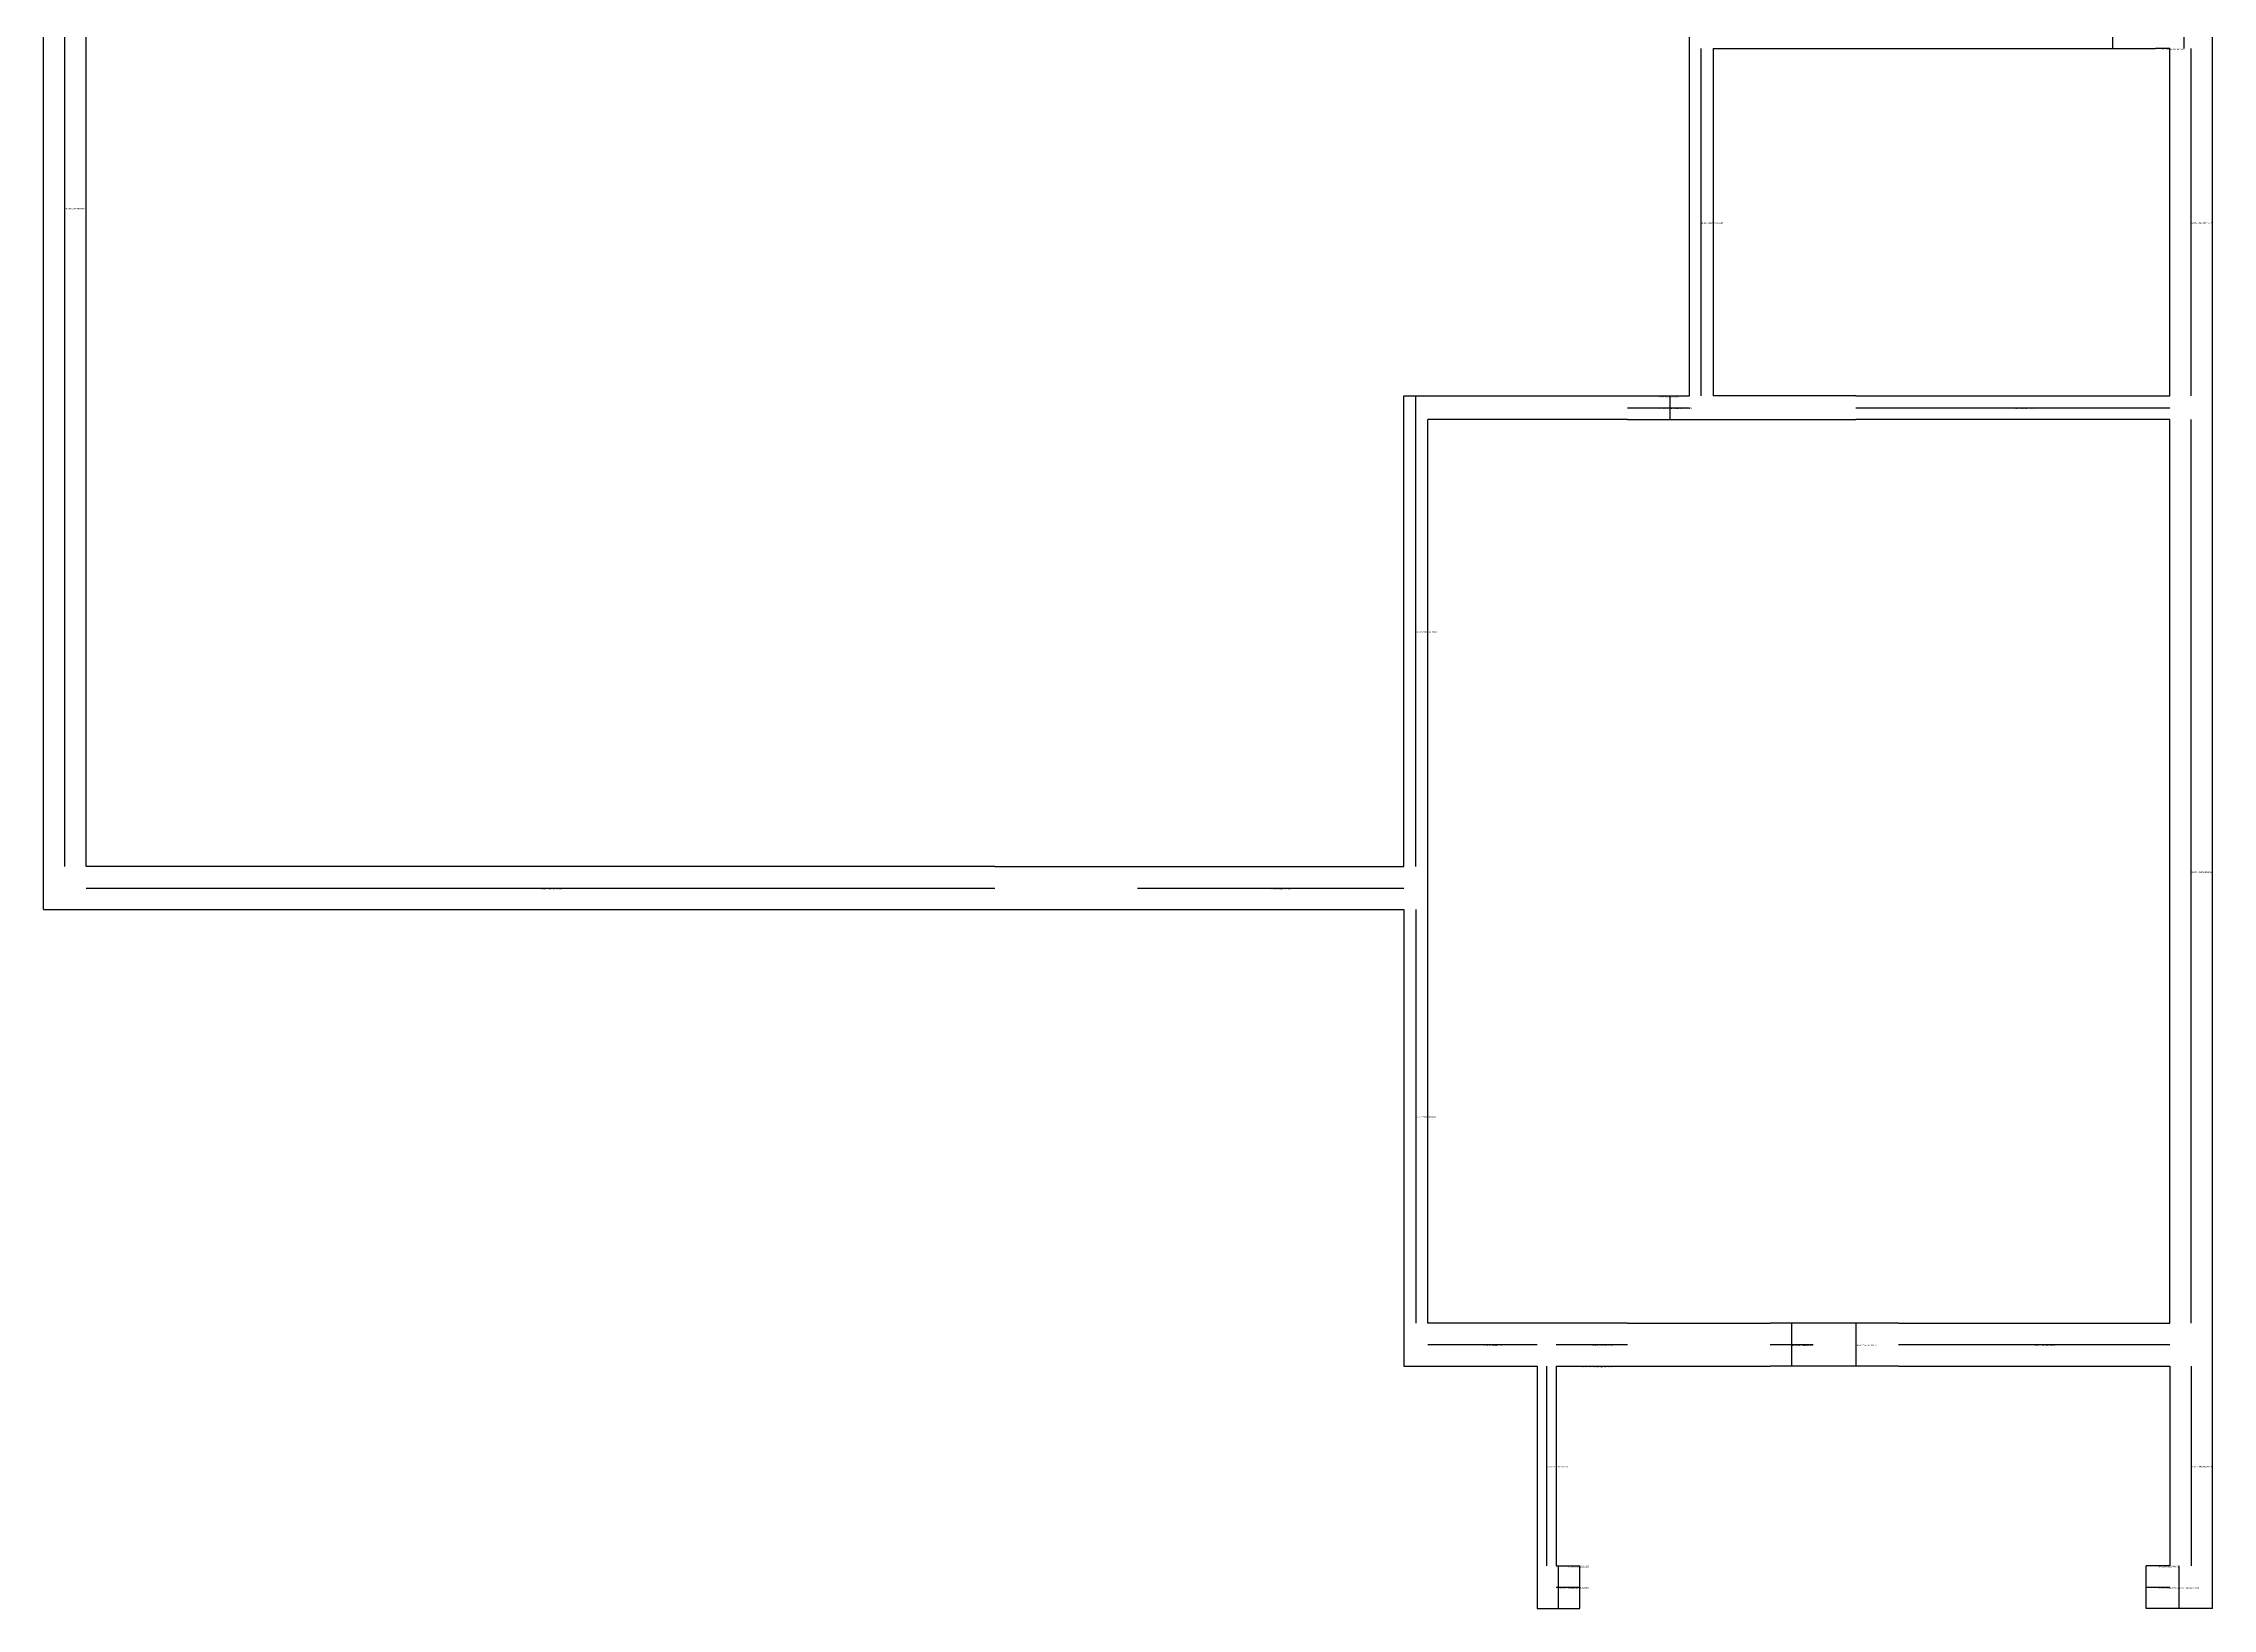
# Model space of a CAD drawing. Header units: metres. Extents: x 328 to 784, y 390 to 981.
# Drawn here: x 328 to 784, y 390 to 719.1 of the extents above; entities that cross this region are included whole.
import ezdxf

# ---------------------------------------------------------------- set-up
doc = ezdxf.new("R2010")
doc.units = ezdxf.units.M

msp = doc.modelspace()

# ---------------------------------------------------------------- linework, layer by layer
at = {"layer": 'centrelines'}
for p, q in [((332.5, 546), (332.5, 823)), ((763, 718), (763, 723)), ((778, 718), (778, 723)), ((676.5, 645), (676.5, 718)), ((773.5, 718), (773.5, 718)), ((779.5, 645), (779.5, 718)), ((616.5, 546), (616.5, 645)), ((667.5, 645), (667.5, 645)), ((670, 640), (670, 645)), ((661, 642.5), (674, 642.5)), ((709, 642.5), (775, 642.5)), ((779.5, 450), (779.5, 640)), ((337, 541.5), (528, 541.5)), ((558, 541.5), (614, 541.5)), ((616.5, 537), (616.5, 450)), ((695.5, 450), (695.5, 441)), ((709, 450), (709, 441)), ((619, 445.5), (642, 445.5)), ((646, 445.5), (661, 445.5)), ((691, 445.5), (700, 445.5)), ((718, 445.5), (775, 445.5)), ((644, 441), (644, 399)), ((651.5, 441), (651.5, 441)), ((653.5, 441), (653.5, 441)), ((779.5, 441), (779.5, 399)), ((646.5, 390), (646.5, 399)), ((648.5, 399), (648.5, 399)), ((772.5, 399), (772.5, 399)), ((777, 390), (777, 399)), ((646, 394.5), (651, 394.5)), ((770, 394.5), (775, 394.5))]:
    msp.add_line(p, q, dxfattribs=at)
at = {"layer": 'wall'}
for p, q in [((328, 537), (328, 981)), ((337, 546), (337, 823)), ((784, 390), (784, 741)), ((674, 645), (674, 723)), ((679, 718), (754, 718)), ((679, 718), (679, 645)), ((754, 718), (772, 718)), ((775, 718), (772, 718)), ((775, 645), (775, 718)), ((614, 546), (614, 645)), ((614, 645), (619, 645)), ((619, 645), (661, 645)), ((661, 645), (674, 645)), ((709, 645), (679, 645)), ((709, 645), (775, 645)), ((619, 450), (619, 640)), ((661, 640), (619, 640)), ((661, 640), (679, 640)), ((679, 640), (709, 640)), ((775, 640), (709, 640)), ((775, 450), (775, 640)), ((528, 546), (337, 546)), ((528, 546), (558, 546)), ((558, 546), (614, 546)), ((328, 537), (528, 537)), ((528, 537), (558, 537)), ((558, 537), (614, 537)), ((614, 537), (614, 441)), ((661, 450), (619, 450)), ((661, 450), (691, 450)), ((700, 450), (691, 450)), ((718, 450), (700, 450)), ((718, 450), (775, 450)), ((614, 441), (642, 441)), ((642, 441), (642, 390)), ((646, 441), (661, 441)), ((646, 441), (646, 399)), ((661, 441), (691, 441)), ((700, 441), (691, 441)), ((718, 441), (700, 441)), ((718, 441), (775, 441)), ((775, 441), (775, 399)), ((646, 399), (651, 399)), ((651, 390), (651, 399)), ((775, 399), (770, 399)), ((770, 390), (770, 399)), ((642, 390), (651, 390)), ((784, 390), (770, 390))]:
    msp.add_line(p, q, dxfattribs=at)

# ---------------------------------------------------------------- texts
at = {"layer": 'centrelines', "char_height": 0.3, "attachment_point": 1}
for s, insert in [('51 326.59740619516305', (773.5, 718)), ('38 294.00982988499976', (332.5, 684.5)), ('31 280.33225793172323', (676.5, 681.5)), ('52 330.18290965779454', (779.5, 681.5)), ('54 347.4259859985071', (667.5, 645)), ('56 348.2824409234505', (667.5, 642.5)), ('55 348.06216272477974', (670, 642.5)), ('57 362.4303566604605', (742, 642.5)), ('53 338.24143289263594', (616.5, 595.5)), ('58 395.1944714251084', (779.5, 545)), ('60 442.8883550622743', (432.5, 541.5)), ('59 439.7943359928431', (586, 541.5)), ('61 445.7699445899394', (616.5, 493.5)), ('62 537.1930848028707', (630.5, 445.5)), ('63 539.8123811057686', (653.5, 445.5)), ('64 543.6488614618314', (695.5, 445.5)), ('69 547.1188787824561', (695.5, 445.5)), ('68 546.6697657510183', (709, 445.5)), ('70 553.2161096309717', (746.5, 445.5)), ('66 544.9708278806958', (651.5, 441)), ('67 545.2358810091866', (653.5, 441)), ('65 544.0412145418048', (644, 420)), ('71 575.8600663096221', (779.5, 420)), ('73 586.2793561230262', (648.5, 399)), ('75 613.2072820404172', (772.5, 399)), ('72 586.0499302253497', (646.5, 394.5)), ('74 590.4654342688906', (648.5, 394.5)), ('77 616.7082911699137', (772.5, 394.5)), ('76 614.632887844366', (777, 394.5))]:
    msp.add_mtext(s, dxfattribs=dict(at, insert=insert))

doc.saveas('drawing.dxf')
